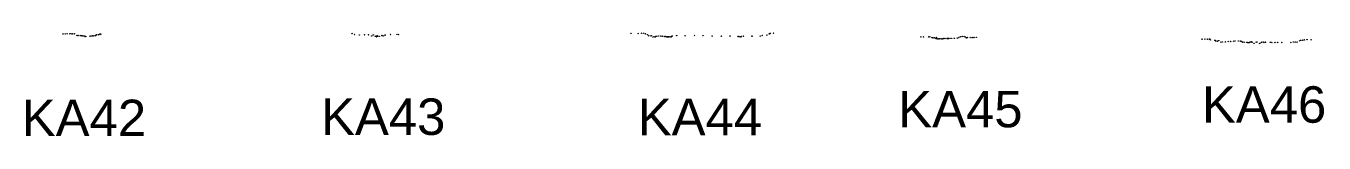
# Model space of a CAD drawing. Header units: millimetres. Extents: x -4102225 to 9709333, y -15023097 to 2258209.
# Drawn here: x 7426097 to 9709333, y -65384 to 115894 of the extents above; entities that cross this region are included whole.
import ezdxf

# ---------------------------------------------------------------- set-up
doc = ezdxf.new("R2010")
doc.units = ezdxf.units.MM
doc.header["$PDMODE"] = 35
doc.header["$PDSIZE"] = 500
doc.layers.get('0').update_dxf_attribs({"lineweight": 0})
doc.styles.get("Standard").update_dxf_attribs({"font": 'arial.ttf'})

msp = doc.modelspace()

# ---------------------------------------------------------------- linework, layer by layer
at = {"color": 3}
for p in [(7491304.333, 114232), (7495246.948, 114162), (7498514.361, 114372), (7503091.318, 114322), (7505413.886, 114362), (7508224.174, 114351), (7511567.047, 114531), (7556331.608, 113939), (7557605.304, 113979), (7999732.381, 114623), (8490278.745, 115037), (8502968.844, 115177), (8508962.968, 115257), (8512927.86, 115247), (8515758.337, 114156), (8733630.465, 114384), (8735325.323, 115334), (8740920.088, 115394), (7515560.403, 111231), (7516038.628, 111131), (7517966.823, 111641), (7521409.562, 111551), (7522860.602, 111201), (7523434.476, 111151), (7524552.121, 110930), (7525999.257, 110650), (7527605.765, 110370), (7529117.49, 110030), (7530231.586, 109870), (7531099.681, 109730), (7538416.14, 110160), (7539765.136, 110240), (7541076.308, 110470), (7543233.542, 110649), (7545396.689, 110769), (7547612.472, 110979), (7548424.827, 111149), (7548877.942, 111169), (7550122.21, 112649), (7553238.304, 112479), (7555426.031, 113569), (7555949.575, 113399), (8004158.608, 113113), (8012543.883, 112262), (8021512.501, 112572), (8028512.086, 112821), (8034170.529, 110581), (8036953.216, 112341), (8040507.869, 109981), (8042704.82, 109311), (8042717.653, 110071), (8042927.335, 110581), (8044660.06, 110811), (8044719.426, 109931), (8047575.019, 109770), (8052317.69, 111370), (8054543.352, 110581), (8057789.258, 112070), (8057990.243, 112110), (8067240.618, 113059), (8078705.313, 113289), (8081336.593, 113389), (8519240.906, 112666), (8521576.025, 110786), (8525206.391, 110686), (8526220.957, 110936), (8529155.842, 108816), (8531307.718, 108776), (8533468.853, 109336), (8533474.138, 109666), (8535787.865, 110006), (8538957.059, 110386), (8542738.857, 110286), (8545256.261, 110086), (8548524.72, 109626), (8549951.658, 109586), (8550854.184, 109436), (8552856.612, 109086), (8554095.665, 109006), (8555193.679, 108976), (8556271.876, 108976), (8556918.86, 108946), (8559449.112, 109116), (8561393.133, 109346), (8561472.228, 109596), (8562930.666, 110636), (8570671.835, 111186), (8585535.628, 111076), (8602045.983, 111316), (8617019.413, 110985), (8632976.84, 110445), (8649172.957, 110165), (8664578.724, 110405), (8678640.598, 109835), (8680108.819, 109515), (8682289.815, 109345), (8682289.815, 109345), (8683894.599, 109305), (8684150.839, 109505), (8687942.576, 110165), (8703091.604, 110315), (8717487.959, 110334), (8721139.231, 111554), (8729343.849, 112124), (9000226.385, 108885), (9004712.712, 108925), (9013984.841, 109075), (9016086.642, 108955), (9019465.719, 108115), (9021508.627, 107376), (9024435.03, 107186), (9026540.495, 106266), (9027611.497, 107960), (9028594.06, 105756), (9029143.535, 105486), (9031373.954, 105826), (9032572.014, 105796), (9033210.568, 105816), (9035317.817, 105546), (9036386.456, 105696), (9036416.343, 105696), (9038195.764, 105627), (9039437.918, 105727), (9039732.019, 106047), (9041788.426, 106077), (9044279.185, 106087), (9046548.188, 106017), (9047278.638, 106157), (9048512.98, 106167), (9048749.895, 106257), (9048992.208, 106267), (9051341.684, 106387), (9054285.819, 106377), (9059116.357, 106458), (9064425.461, 106798), (9067060.163, 107648), (9069716.389, 109128), (9072997.994, 109808), (9076403.682, 109368), (9078141.189, 108968), (9080167.765, 107419), (9082321.547, 107849), (9087035.929, 107809), (9090153.55, 107699), (9091668.228, 107789), (9093939.12, 107969), (9097670.164, 108029), (9494737.274, 104952), (9499724.882, 104932), (9504036.272, 104902), (9507411.184, 104921), (9508353.01, 104991), (9508552.614, 104201), (9509651.496, 103621), (9517097.337, 103041), (9517457.182, 102921), (9519094.853, 101681), (9521989.898, 101591), (9523996.495, 102360), (9527981.661, 99910), (9530491.793, 99880), (9535762.236, 100190), (9540675.501, 100660), (9544999.784, 101039), (9550068.328, 101309), (9552762.975, 101589), (9558557.195, 101609), (9562671.578, 101568), (9563706.944, 101318), (9564489.449, 100458), (9565657.791, 100048), (9566027.44, 99878), (9566500.916, 99698), (9568834.266, 99478), (9573155.497, 99378), (9574989.541, 99068), (9576892.393, 98768), (9578860.788, 99708), (9579614.943, 100007), (9581904.48, 100167), (9582476.44, 100017), (9582677.366, 99797), (9586067.933, 97577), (9589990.819, 99907), (9591418.813, 99977), (9595948.783, 97400), (9598572.603, 98956), (9599962.694, 99696), (9603101.774, 99606), (9603324.52, 99296), (9605905.729, 99476), (9606486.624, 99556), (9614720.414, 99456), (9617435.17, 99305), (9622916.344, 99235), (9627646.387, 99215), (9634991.642, 99134), (9650960.004, 98952), (9650962.971, 98952), (9655356.228, 99947), (9658574.926, 99892), (9658655.669, 99899), (9658697.659, 99905), (9662050.243, 99853), (9666134.829, 101963), (9668243.605, 103053), (9671601.754, 103003), (9674613.288, 103812), (9679413.145, 104142), (9686596.632, 103982)]:
    msp.add_point(p, dxfattribs=at)

# ---------------------------------------------------------------- texts
at = {"color": 7, "lineweight": 0}
for s, p in [('KA46', (9494581.19, -41906.836)), ('KA43', (7945117.003, -63260.821)), ('KA44', (8502190.309, -63899.435)), ('KA45', (8960370.831, -49904.145)), ('KA42', (7418763.849, -65383.929))]:
    msp.add_text(s, height=63996.9987, dxfattribs=at).set_placement(p)

doc.saveas('drawing.dxf')
